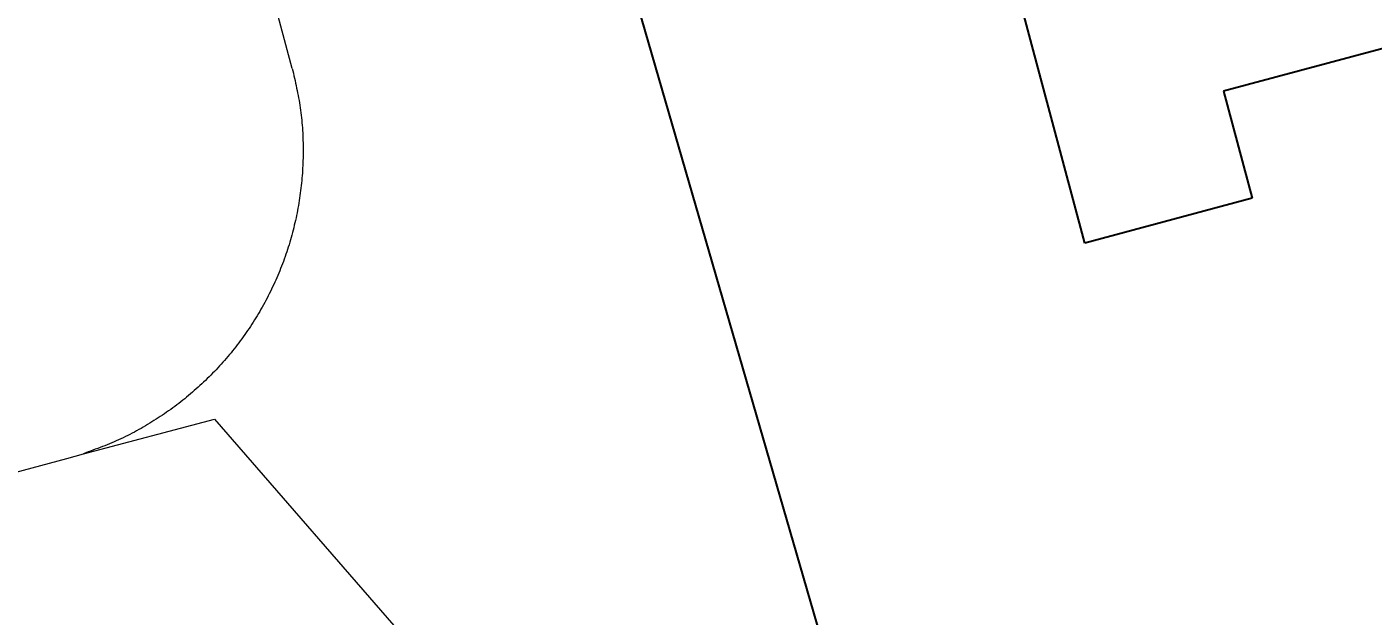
# Model space of a CAD drawing. Header units: millimetres. Extents: x 1293 to 41893, y 1011 to 26911.
# Drawn here: x 12240.6 to 12370.1, y 6891 to 6947.7 of the extents above; entities that cross this region are included whole.
import ezdxf

# ---------------------------------------------------------------- set-up
doc = ezdxf.new("R2010")
doc.units = ezdxf.units.MM
doc.header["$LTSCALE"] = 50
doc.linetypes.add('HIDDEN', pattern=[1.905, 1.27, -0.635])
doc.layers.add('CAPA_1', color=7, linetype='Continuous')
doc.layers.add('MAQUINAS', color=11, linetype='Continuous')
doc.styles.add('SLDTEXTSTYLE0', font='TXT', dxfattribs={"width": 0.75})
doc.dimstyles.new('SLDDIMSTYLE0', dxfattribs={"dimtxt": 100, "dimasz": 100, "dimexe": 0, "dimexo": 0.0625, "dimgap": 25, "dimtad": 2, "dimdec": 0, "dimlfac": 1.5, "dimrnd": 1e-09, "dimzin": 12, "dimdsep": 46, "dimtxsty": 'SLDTEXTSTYLE0', "dimsah": 1, "dimcen": 0.09, "dimadec": 0, "dimazin": 3, "dimtfac": 1, "dimtdec": 0, "dimtofl": 0, "dimtmove": 0, "dimatfit": 3, "dimfxl": 1, "dimfrac": 2, "dimtolj": 1, "dimtzin": 12, "dimarcsym": 0})

# ---------------------------------------------------------------- blocks, each defined once
blk = doc.blocks.new('_D_5')
at = {"layer": 'CAPA_1', "transparency": 16777216}
for p, q in [((11574.4, 7831.18), (17588.06, 7831.18)), ((17538.06, 7831.18), (17538.06, 4708.49)), ((16485.16, 4708.49), (17588.06, 4708.49))]:
    blk.add_line(p, q, dxfattribs=at)
for points in [[(17538.06, 7831.18), (17522.68, 7731.18), (17553.45, 7731.18)], [(17538.06, 4708.49), (17553.45, 4808.49), (17522.68, 4808.49)]]:
    blk.add_solid(points, dxfattribs=at)
at = {"layer": 'CAPA_1', "transparency": 16777216, "insert": (17409.15, 6122.06), "char_height": 100, "attachment_point": 1, "rotation": 90, "style": 'SLDTEXTSTYLE0'}
blk.add_mtext('4684', dxfattribs=at)
blk = doc.blocks.new('_D_15')
at = {"layer": 'CAPA_1', "transparency": 16777216}
for p, q in [((6530.12, 8742.38), (6530.12, 9415.65)), ((16745.16, 6492), (16745.16, 9415.65)), ((6530.12, 9365.65), (16745.16, 9365.65))]:
    blk.add_line(p, q, dxfattribs=at)
for points in [[(6530.12, 9365.65), (6630.12, 9350.26), (6630.12, 9381.03)], [(16745.16, 9365.65), (16645.16, 9381.03), (16645.16, 9350.26)]]:
    blk.add_solid(points, dxfattribs=at)
at = {"layer": 'CAPA_1', "transparency": 16777216, "insert": (11452.92, 9494.55), "char_height": 100, "attachment_point": 1, "style": 'SLDTEXTSTYLE0'}
blk.add_mtext('15323', dxfattribs=at)

msp = doc.modelspace()

# ---------------------------------------------------------------- linework, layer by layer
at = {"layer": 'MAQUINAS', "linetype": 'Continuous', "lineweight": 25}
for p, q in [((12333.72684, 6831.1769069), (12267.3720553, 7060.1262403)), ((12342.3738832, 6926.9047241), (12306.6772856, 7060.1262403)), ((12413.6674601, 6957.0507263), (12355.7119105, 6941.5215836)), ((12355.7119105, 6941.5215836), (12358.472647, 6931.2183748)), ((12358.472647, 6931.2183748), (12342.3738832, 6926.9047241))]:
    msp.add_line(p, q, dxfattribs=at)
at = {"layer": 'MAQUINAS', "linetype": 'HIDDEN', "lineweight": 18}
for p, q in [((12266.0873915, 6943.7264074), (12240.5505377, 7039.0312431)), ((12245.9970113, 6906.6414272), (12258.5935066, 6909.9712628)), ((12258.5935066, 6909.9712628), (12327.0601733, 6831.3045961)), ((12190.3109373, 6891.6736981), (12244.4027836, 6906.1675647)), ((12244.4027836, 6906.1675647), (12245.9970113, 6906.6414272))]:
    msp.add_line(p, q, dxfattribs=at)
msp.add_open_spline([(12266.0873915, 6943.7264074), (12266.3761685, 6942.466333), (12266.9537226, 6939.9461844), (12267.20715, 6936.065734), (12267.0041561, 6932.1899628), (12266.304965, 6928.3691708), (12265.1322595, 6924.6673742), (12263.5016376, 6921.1428498), (12261.4400076, 6917.8518193), (12258.9797655, 6914.8475314), (12256.1612069, 6912.1748834), (12253.0255649, 6909.8878421), (12249.6366992, 6907.9805639), (12247.2102406, 6907.0878061), (12245.9970113, 6906.6414272)], degree=3, dxfattribs=at)

# ---------------------------------------------------------------- dimensions: what is measured, and where the dimension line sits
at = {"layer": 'CAPA_1'}
dim = msp.add_linear_dim(base=(16745.1618891, 9365.6463094), p1=(6530.1246702, 8678.8772747), p2=(16745.1618891, 6428.5014528), dimstyle='SLDDIMSTYLE0', dxfattribs=at)
dim.commit()
dim.dimension.update_dxf_attribs({"geometry": '_D_15', "text_midpoint": (11637.6432797, 9365.6463094), "dimtype": 160})
dim = msp.add_linear_dim(base=(17538.0605071, 4708.4929069), p1=(11510.8968592, 7831.1769069), p2=(16421.6646746, 4708.4929069), angle=90, dimstyle='SLDDIMSTYLE0', dxfattribs=at)
dim.commit()
dim.dimension.update_dxf_attribs({"geometry": '_D_5', "text_midpoint": (17538.0605071, 6269.8349069), "dimtype": 160})

doc.saveas('drawing.dxf')
